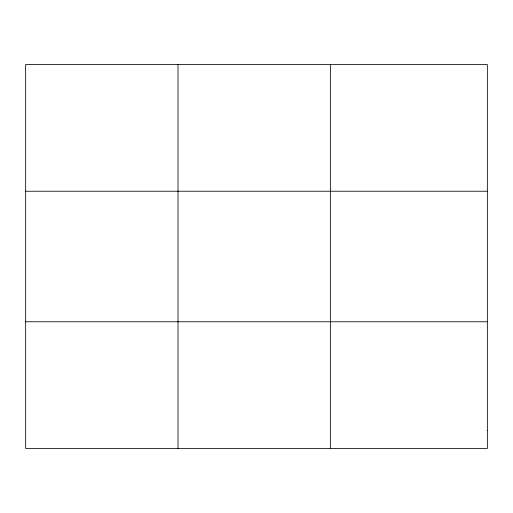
<?xml version="1.0" encoding="UTF-8"?>
<svg xmlns="http://www.w3.org/2000/svg" width="513" height="513" viewBox="0 0 513 513"><rect width="100%" height="100%" fill="white"/><g stroke="black" fill="none" stroke-linecap="round" stroke-linejoin="round"><path stroke-width="0.77" d="M178.011 64.548L178.011 448.452M330.372 64.548L330.372 448.452M25.65 191.234L487.35 191.234M25.65 321.766L487.35 321.766M487.35 430.356L487.35 448.452L25.65 448.452L25.65 64.548L487.35 64.548L487.35 430.356"/></g></svg>
